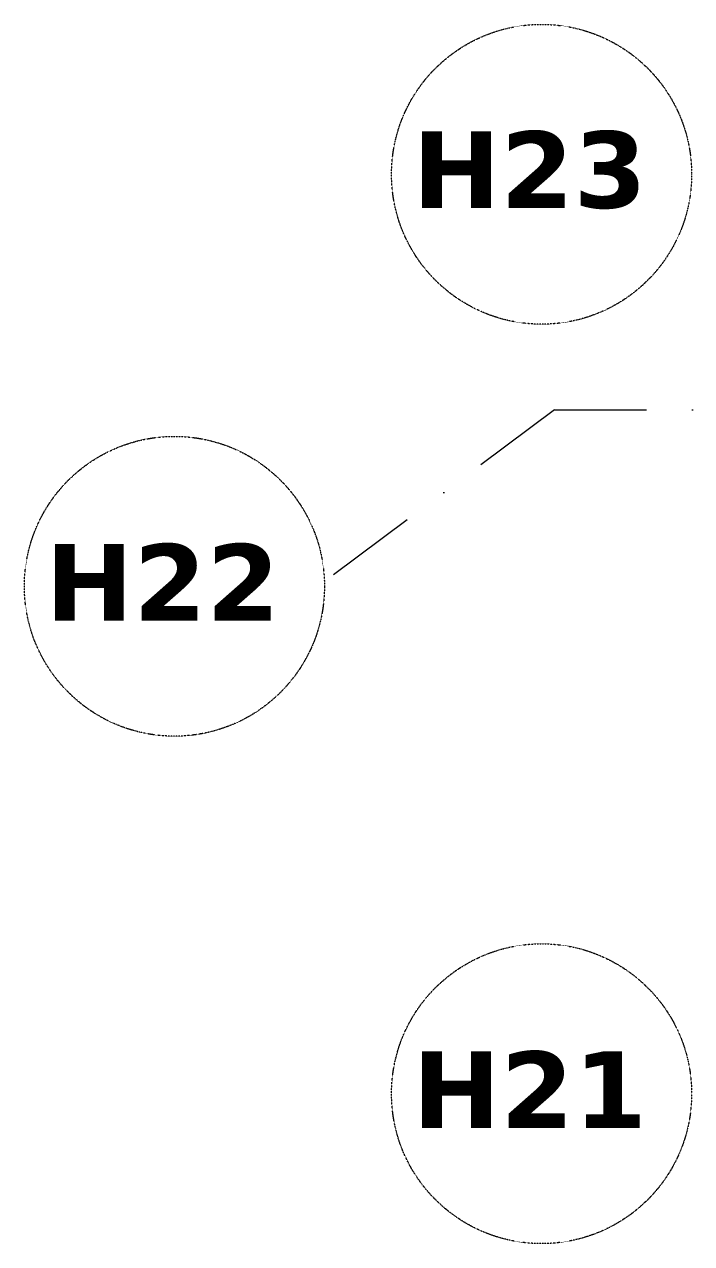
# Model space of a CAD drawing. Header units: millimetres. Extents: x -3092155 to 4513934, y -12317808 to 1850003.
# Drawn here: x -464526 to -460175, y -5682593 to -5674636 of the extents above; entities that cross this region are included whole.
import ezdxf

# ---------------------------------------------------------------- set-up
doc = ezdxf.new("R2010")
doc.units = ezdxf.units.MM
doc.header["$LTSCALE"] = 2
doc.header["$MEASUREMENT"] = 0
doc.linetypes.add('DASHDOT', pattern=[1, 0.5, -0.25, 0, -0.25])
doc.layers.add('GRID', color=251, linetype='DASHDOT', lineweight=5)
doc.layers.add('ST TEXT', color=251, linetype='DASHDOT', lineweight=5)
doc.styles.add('style2', font='verdana.ttf')

msp = doc.modelspace()

# ---------------------------------------------------------------- linework, layer by layer
at = {"layer": 'GRID', "color": 6, "ltscale": 600}
for q in [(-462569.6, -5678272.6), (-366441.5, -5677151.2)]:
    msp.add_line((-461068.9, -5677151.2), q, dxfattribs=at)
at = {"layer": 'ST TEXT', "ltscale": 0.1}
for centre in [(-461152.9, -5675614.3), (-463547.4, -5678302.9), (-461152.9, -5681614.3)]:
    msp.add_circle(centre, 978.4, dxfattribs=at)

# ---------------------------------------------------------------- texts
at = {"layer": 'ST TEXT', "ltscale": 0.1, "char_height": 450, "attachment_point": 5, "style": 'style2'}
for s, insert in [('{\\fVerdana|b1|i0|c0|p34;\\H1.1111x;H23}', (-461230.7, -5675588.1)), ('{\\fVerdana|b1|i0|c0|p34;\\H1.1111x;H22}', (-463625.2, -5678276.7)), ('{\\fVerdana|b1|i0|c0|p34;\\H1.1111x;H21}', (-461230.7, -5681588.1))]:
    msp.add_mtext(s, dxfattribs=dict(at, insert=insert))

doc.saveas('drawing.dxf')
